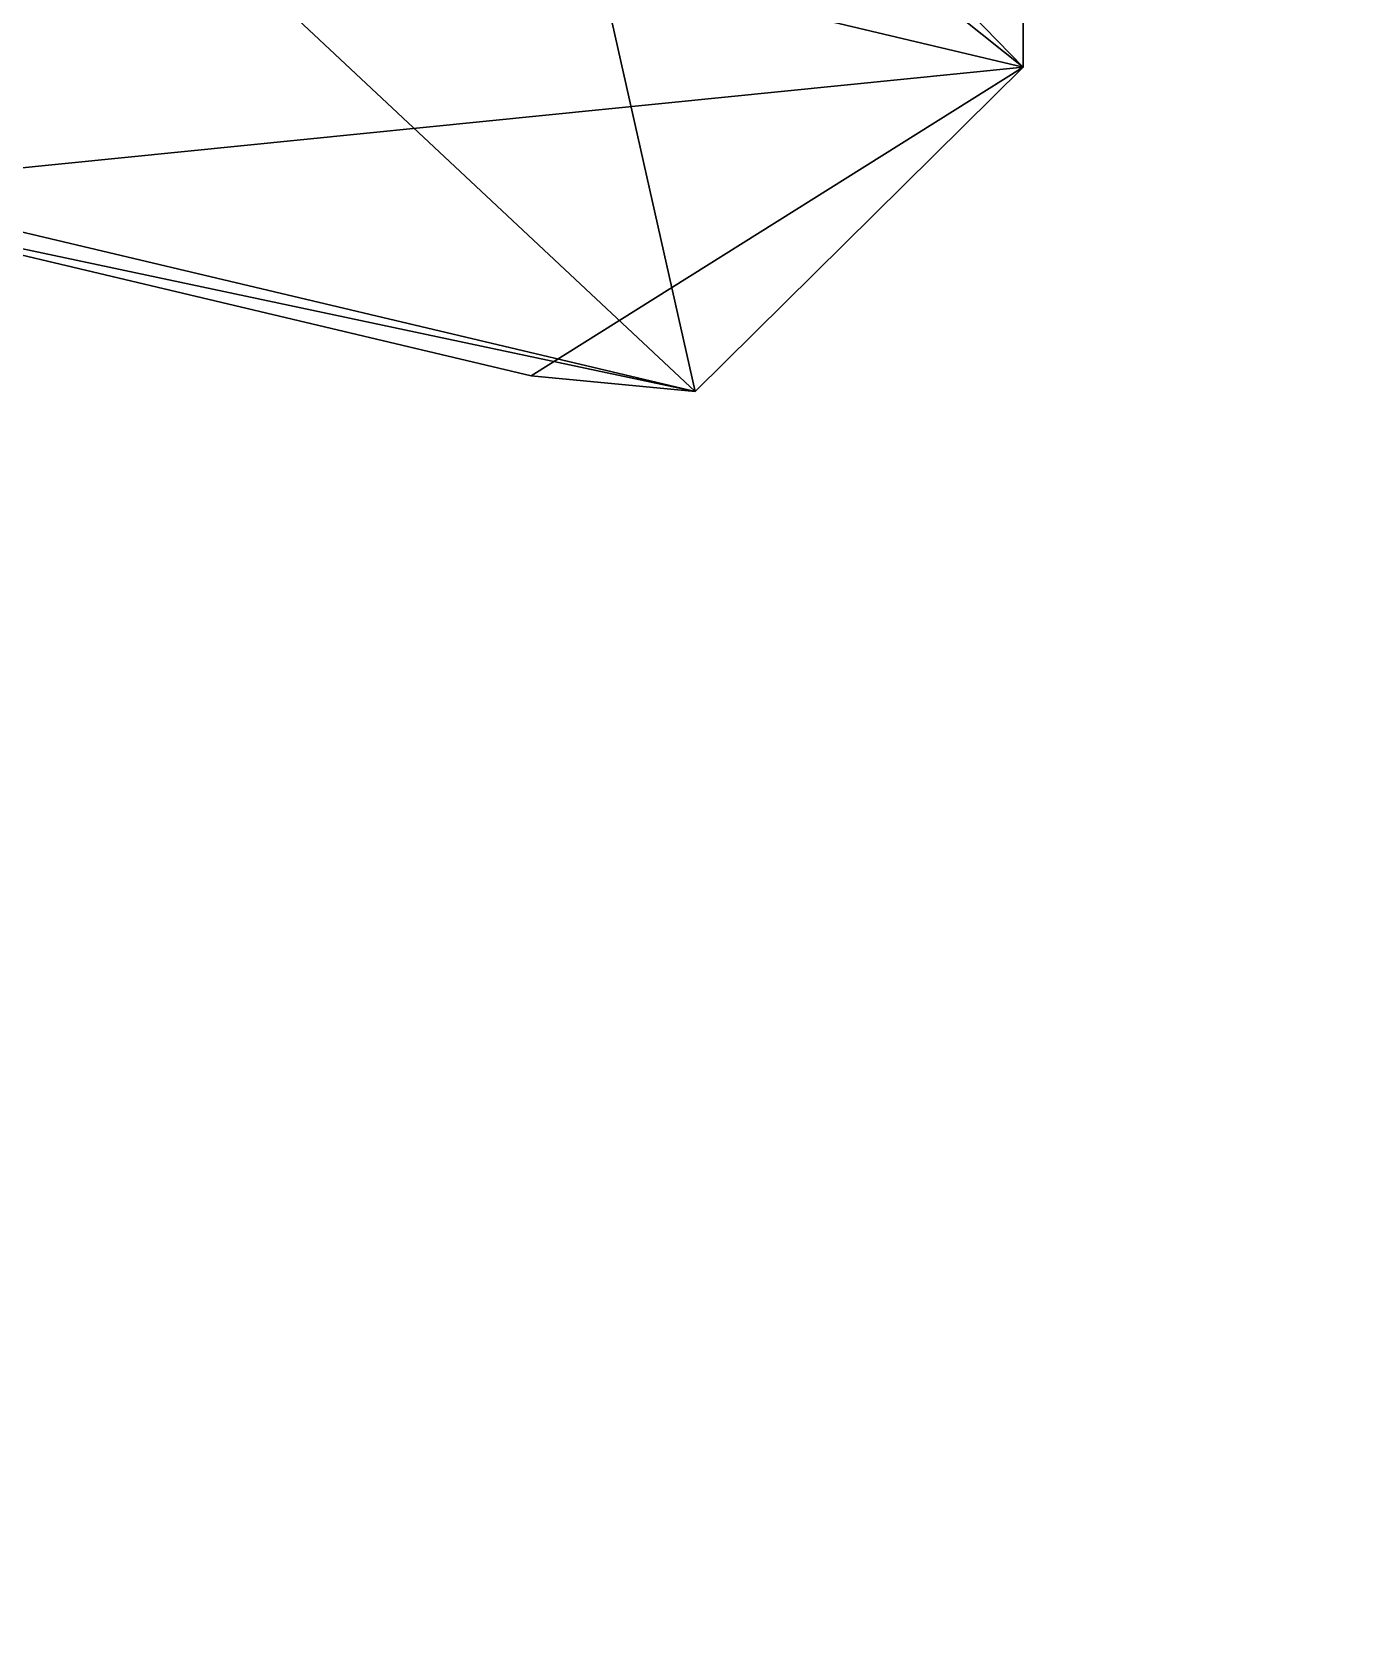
# Model space of a CAD drawing. Extents: x -21.6 to 17.8, y -34.5 to 23.8.
# Drawn here: x -7.573 to -4.452, y -11.174 to -7.397 of the extents above; entities that cross this region are included whole.
import ezdxf

# ---------------------------------------------------------------- set-up
doc = ezdxf.new("R2010")
doc.units = 0
doc.layers.add('SKIN03_TRANS_UNL', color=61, linetype='CONTINUOUS')
doc.layers.add('SKIN05_ENVIRO_TW', color=49, linetype='CONTINUOUS')

# ---------------------------------------------------------------- blocks, each defined once
blk = doc.blocks.new('L_BLD01')
at = {"layer": 'SKIN03_TRANS_UNL', "color": 61}
mesh = blk.add_polyface(dxfattribs=at)
corners = [(-20.749889, -32.785065, 19.825768), (-13.191091, -32.36586, 16.181746), (-6.850295, 3.135263, 33.41851), (-14.409095, 2.716056, 37.062531), (-17.38044, -34.342041, 21.793039), (-16.560541, -30.808886, 14.214477), (-10.219747, 4.692239, 31.451237), (-11.039645, 1.159081, 39.0298), (-13.601039, -34.132439, 19.971029), (-20.339937, -31.018486, 16.036488), (-13.999146, 4.482635, 33.273251), (-7.260245, 1.368684, 37.207787), (-21.649656, -26.48147, 18.641495), (-14.124454, -26.064125, 15.01367), (-10.722307, -29.884779, 21.63122), (-18.247511, -30.302124, 25.259047), (-21.097879, -31.797558, 17.919893), (-12.8431, -33.353367, 18.087624), (-6.502306, 2.147754, 35.324383), (-14.757086, 3.703565, 35.156654), (-19.389212, -33.716412, 21.243441), (-14.551768, -31.434513, 14.764078), (-8.210973, 4.066611, 32.000835), (-13.048416, 1.78471, 38.480198), (-15.261823, -34.49432, 21.327305), (-18.679159, -30.656607, 14.680212), (-12.338364, 4.844514, 31.916971), (-8.921025, 1.006804, 38.564064)]
mesh.append_faces([[corners[k] for k in face] for face in [(1, 2, 0), (5, 6, 4), (9, 10, 8), (13, 14, 12), (17, 18, 16), (21, 22, 20), (25, 26, 24)]], dxfattribs={"vtx1": -1})
mesh.append_faces([[corners[k] for k in face] for face in [(2, 3, 0), (6, 7, 4), (10, 11, 8), (14, 15, 12), (18, 19, 16), (22, 23, 20), (26, 27, 24)]], dxfattribs={"vtx2": -1})
blk = doc.blocks.new('L_ENV01')
at = {"layer": 'SKIN05_ENVIRO_TW', "color": 49}
mesh = blk.add_polyface(dxfattribs=at)
corners = [(-10.884904, -1.553723, 1.206728), (-8.083676, -5.463371, 1.208382), (-10.656622, -4.526896, 1.207985), (-8.083678, -5.463796, 0.199783), (-10.652164, -0.914701, 0.19787), (-10.656619, -4.527324, 0.19939), (-6.028189, -3.321422, 1.207474), (-8.083678, -5.463796, 0.199783), (-8.083676, -5.463371, 1.208382), (-5.787803, -2.661393, 0.198605), (-10.656619, -4.527324, 0.19939), (-10.656622, -4.526896, 1.207985), (-10.884904, -1.553723, 1.206728), (-8.118551, -5.229398, 2.845481), (-10.482202, -4.369792, 1.20792), (-10.482202, -4.3691, 2.845116), (-9.135131, -4.19635, 3.501207), (-10.688962, -1.625041, 1.20676), (-6.236492, -3.245607, 1.207446), (-6.605921, -2.712411, 3.275765), (-8.118551, -5.230089, 1.20828), (-8.498031, -4.129177, 18.25823), (-9.227686, -6.533017, 19.344261), (-8.288264, -6.109008, 17.416483), (-5.224549, -4.90473, 17.85774), (-6.385287, -6.559862, 17.183666), (-5.231767, -7.479731, 18.855387), (-9.308795, -1.938581, 13.951511), (-8.652254, -4.615825, 12.804979), (-4.452353, -3.089171, 13.357358), (-6.458882, -5.13548, 12.536634), (-8.207701, -7.778836, 21.160095), (-8.944246, -7.549845, 18.835268), (-6.393403, -8.20868, 20.938126), (-6.006071, -8.245956, 18.475801), (-6.393403, -8.20868, 20.938129), (-8.207701, -7.778836, 21.160097), (-5.231767, -7.479733, 18.855389), (-9.227686, -6.533017, 19.344265), (-5.224549, -4.90473, 17.85774), (-8.498031, -4.129178, 18.258234), (-8.498031, -4.129178, 18.258234), (-4.452353, -3.089172, 13.357358), (-6.006071, -8.245959, 18.475803), (-8.207701, -7.778836, 21.160097), (-6.393403, -8.20868, 20.938129), (-8.944246, -7.549845, 18.835274), (-8.288264, -6.109008, 17.416483), (-6.385287, -6.559862, 17.183666), (-6.385287, -6.559862, 17.183666), (-8.652254, -4.615827, 12.804984), (-8.288264, -6.109008, 17.416483), (-6.458882, -5.135481, 12.536639)]
mesh.append_faces([[corners[k] for k in face] for face in [(0, 1, 2), (3, 4, 5), (6, 7, 8), (7, 6, 9), (8, 10, 11), (10, 8, 7), (12, 11, 10), (13, 14, 15), (16, 13, 15), (15, 14, 17), (18, 13, 19), (13, 18, 20), (20, 14, 13), (16, 19, 13), (21, 22, 23), (24, 25, 26), (23, 27, 21), (27, 23, 28), (29, 30, 25), (37, 36, 38), (39, 37, 40), (38, 40, 37), (41, 42, 39), (46, 44, 43), (43, 47, 46), (47, 43, 48), (49, 50, 51), (50, 49, 52)]])
mesh.append_faces([[corners[k] for k in face] for face in [(31, 32, 22), (33, 26, 34), (23, 22, 32), (25, 34, 26)]], dxfattribs={"vtx0": -1})
mesh.append_faces([[corners[k] for k in face] for face in [(35, 36, 37), (43, 44, 45)]], dxfattribs={"vtx2": -1})

msp = doc.modelspace()

# ---------------------------------------------------------------- block references
at = {"layer": 'SKIN03_TRANS_UNL'}
msp.add_blockref('L_BLD01', (0, 0), dxfattribs=at)
at = {"layer": 'SKIN05_ENVIRO_TW'}
msp.add_blockref('L_ENV01', (0, 0), dxfattribs=at)

doc.saveas('drawing.dxf')
